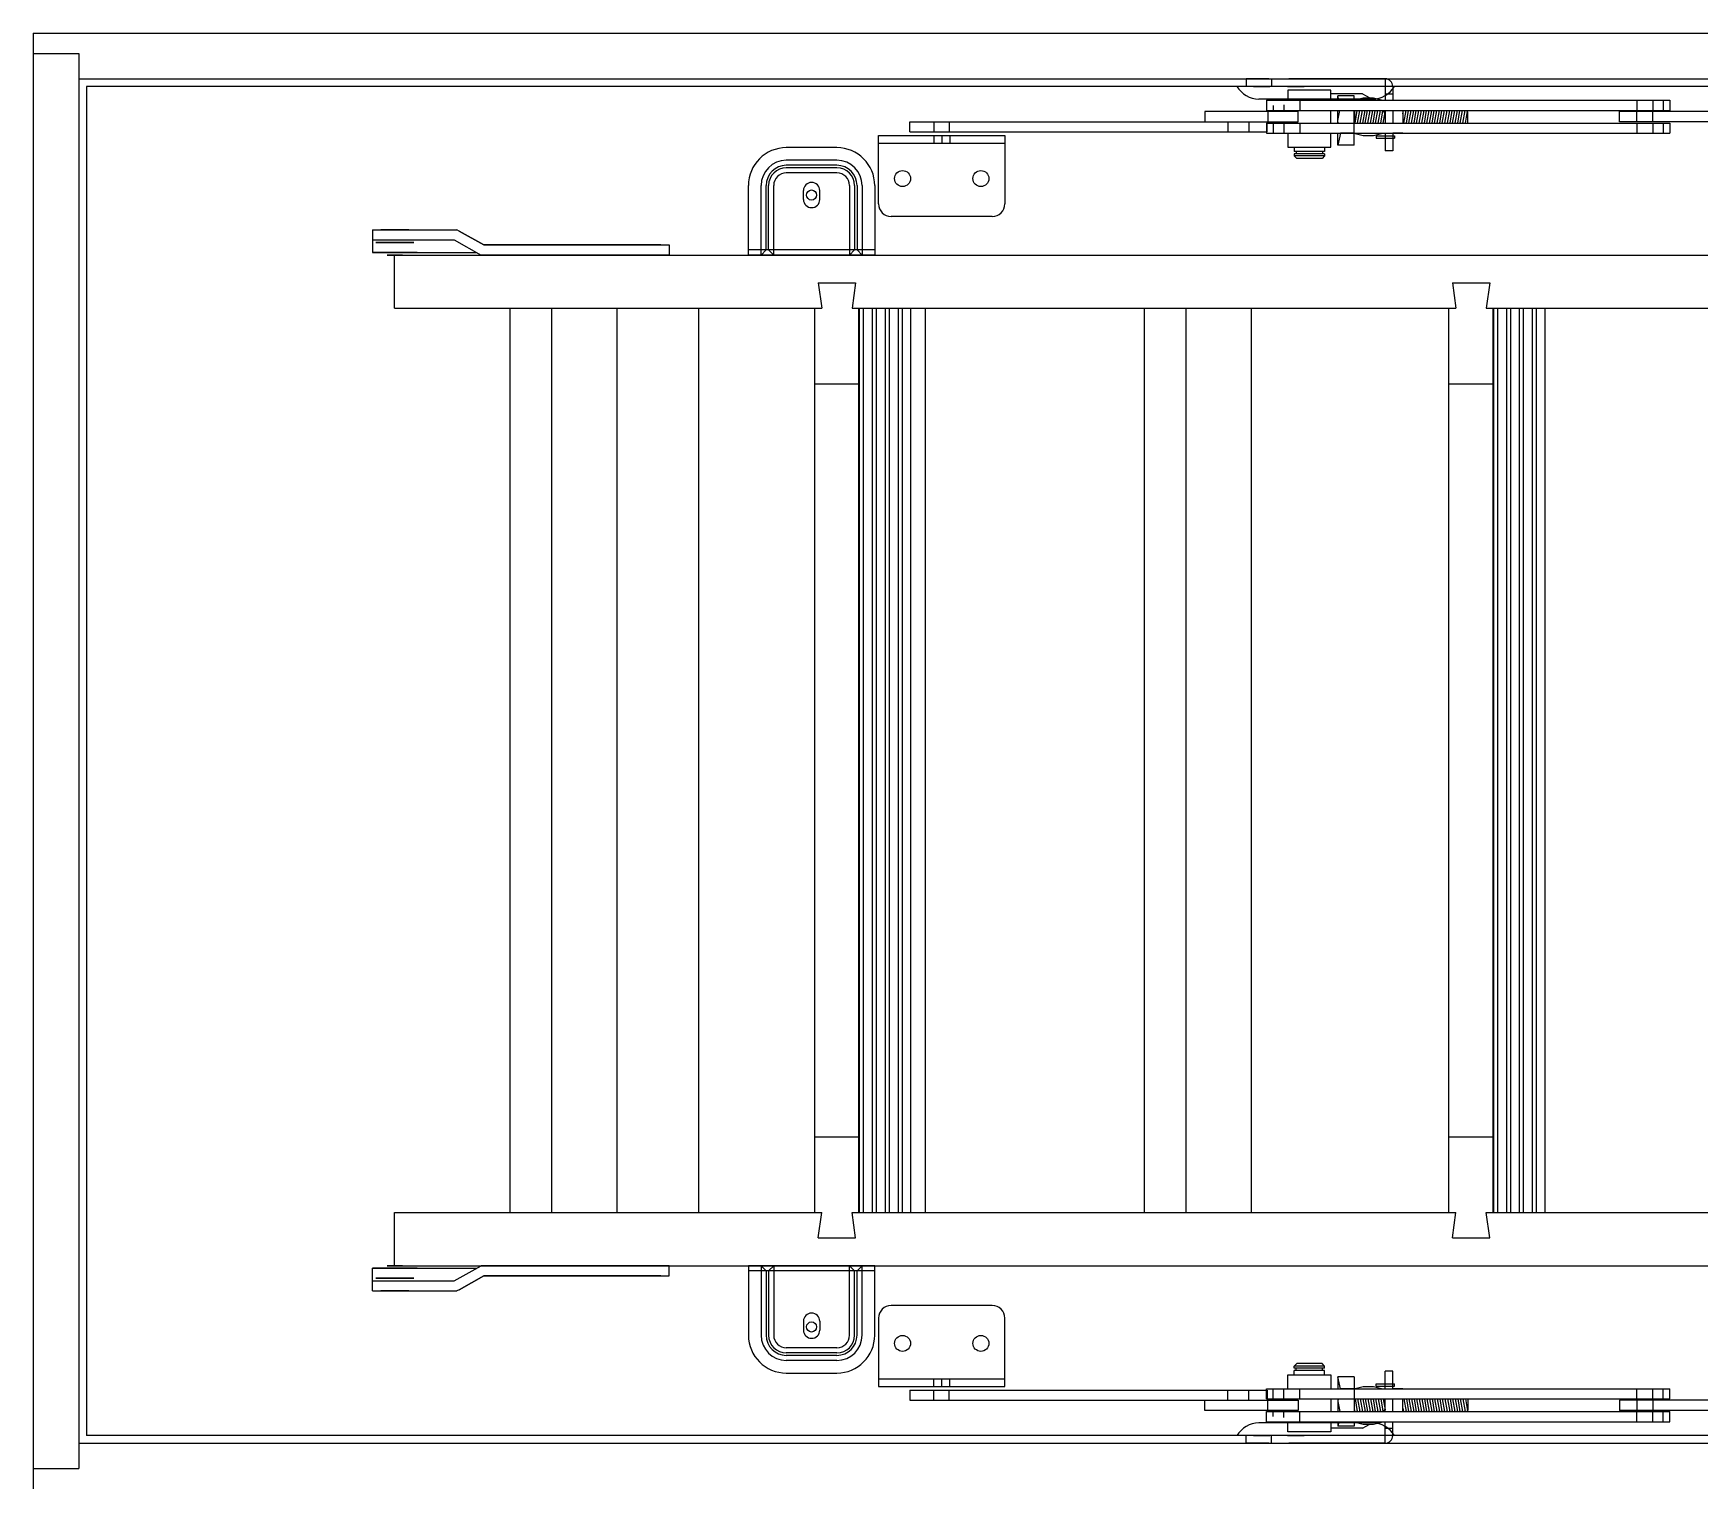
# Model space of a CAD drawing. Extents: x 267 to 3340, y 175 to 3589.
# Drawn here: x 2164 to 2823, y 1842 to 2418 of the extents above; entities that cross this region are included whole.
import ezdxf

# ---------------------------------------------------------------- set-up
doc = ezdxf.new("R2010")
doc.units = 0
doc.header["$LTSCALE"] = 20
doc.header["$MEASUREMENT"] = 0
doc.layers.get('0').update_dxf_attribs({"linetype": 'CONTINUOUS'})

msp = doc.modelspace()

# ---------------------------------------------------------------- linework, layer by layer
at = {"color": 7, "linetype": 'CONTINUOUS', "ltscale": 2}
for p, q in [((2163.72, 2418.29), (3338.72, 2418.29)), ((2163.72, 2418.29), (2163.72, 1842.29)), ((2163.72, 2410.29), (2181.72, 2410.29)), ((2181.72, 2410.29), (2181.72, 1850.29)), ((2181.72, 2400.29), (3320.72, 2400.29)), ((2653.11, 2391.79, -0.08), (2660.11, 2391.79, -0.08)), ((2653.11, 1868.79, -0.08), (2660.11, 1868.79, -0.08)), ((2181.72, 1860.29), (3320.72, 1860.29)), ((2163.72, 1850.29), (2181.72, 1850.29))]:
    msp.add_line(p, q, dxfattribs=at)
at = {"color": 7, "linetype": 'CONTINUOUS'}
for p, q in [((3122.54, 2397.29), (2184.72, 2397.29)), ((2184.72, 2397.29), (2184.72, 1863.29)), ((2652.61, 2400.29), (2643.72, 2400.29)), ((2643.72, 2400.29), (2643.72, 2397.29)), ((2653.11, 2397.29), (2643.72, 2397.29)), ((2646.61, 2397.29), (2653.11, 2397.29)), ((2652.61, 2400.29), (2660.61, 2400.29)), ((2653.72, 2400.29), (2653.72, 2397.29)), ((2698.72, 2397.29), (2660.11, 2397.29)), ((2660.11, 2397.29), (2666.61, 2397.29)), ((2660.22, 2394.29), (2660.11, 2394.29)), ((2660.22, 2395.77), (2660.22, 2391.79)), ((2677.22, 2395.77), (2660.22, 2395.77)), ((2698.72, 2400.29), (2660.61, 2400.29)), ((2677.22, 2391.79), (2677.22, 2395.77)), ((2689.7, 2394.29), (2677.22, 2394.29)), ((2689.7, 2394.29), (2692.7, 2392.79)), ((2698.72, 2400.29), (2698.72, 2391.79)), ((2698.72, 2394.29), (2701.72, 2394.29)), ((2701.72, 2397.29), (2701.72, 2391.79)), ((2627.37, 2387.29), (2627.37, 2383.29)), ((2664.27, 2387.29), (2627.37, 2387.29)), ((2693.72, 2392.29), (2648.72, 2392.29)), ((2651.74, 2391.79, 0.92), (2651.74, 2387.79, 0.92)), ((2651.74, 2391.79, -0.08), (2653.11, 2391.79, -0.08)), ((2651.74, 2387.79, -0.08), (2811.42, 2387.79, -0.08)), ((2652.32, 2387.29), (2652.32, 2383.29)), ((2654.42, 2389.69, 0.14), (2654.42, 2387.79, 0.1)), ((2658.59, 2390.05, 0.11), (2658.59, 2387.79, 0.07)), ((2660.11, 2391.79, -0.08), (2811.42, 2391.79, -0.08)), ((2660.22, 2387.79), (2660.22, 2387.29)), ((2664.27, 2383.29), (2664.27, 2387.29)), ((2664.89, 2391.79, 0.14), (2664.89, 2387.79, 0.07)), ((2677.22, 2382.79), (2677.22, 2387.79)), ((2686.47, 2393.54), (2679.97, 2393.54)), ((2680.34, 2391.79), (2679.97, 2393.54)), ((2679.97, 2391.79), (2679.97, 2393.54)), ((2679.97, 2382.79), (2679.97, 2387.79)), ((2679.97, 2383.79), (2680.77, 2387.79)), ((2686.29, 2391.79, 0.92), (2690.04, 2392.79, -0.08)), ((2686.47, 2391.79), (2686.47, 2393.54)), ((2686.47, 2374.04), (2686.47, 2387.79)), ((2686.47, 2386.67), (2686.67, 2387.79)), ((2686.54, 2387.79, 0.07), (2686.54, 2382.79, -0.01)), ((2686.8, 2382.79), (2687.68, 2387.79)), ((2687.62, 2387.44), (2687.42, 2387.79)), ((2687.82, 2382.79), (2688.7, 2387.79)), ((2688.64, 2387.44), (2688.44, 2387.79)), ((2688.83, 2382.79), (2689.72, 2387.79)), ((2689.65, 2387.44), (2689.45, 2387.79)), ((2689.85, 2382.79), (2690.73, 2387.79)), ((2690.04, 2392.79, -0.08), (2694.04, 2392.79, -0.08)), ((2690.67, 2387.44), (2690.47, 2387.79)), ((2690.86, 2382.79), (2691.75, 2387.79)), ((2691.68, 2387.44), (2691.48, 2387.79)), ((2691.88, 2382.79), (2692.76, 2387.79)), ((2692.7, 2387.44), (2692.5, 2387.79)), ((2692.9, 2382.79), (2693.78, 2387.79)), ((2693.72, 2387.44), (2693.52, 2387.79)), ((2693.91, 2382.79), (2694.79, 2387.79)), ((2694.04, 2392.79, -0.08), (2697.79, 2391.79, 0.92)), ((2694.73, 2387.44), (2694.53, 2387.79)), ((2694.93, 2382.79), (2695.81, 2387.79)), ((2695.75, 2387.44), (2695.55, 2387.79)), ((2695.94, 2382.79), (2696.82, 2387.79)), ((2696.76, 2387.44), (2696.56, 2387.79)), ((2696.96, 2382.79), (2697.82, 2387.67)), ((2697.78, 2387.44), (2697.58, 2387.79)), ((2697.7, 2387.79), (2698.72, 2386.77)), ((2698.72, 2387.79), (2698.72, 2382.79)), ((2701.72, 2387.79), (2701.72, 2382.79)), ((2705.72, 2387.79), (2705.72, 2382.79)), ((2705.72, 2386.43), (2705.96, 2387.79)), ((2705.9, 2387.44), (2705.72, 2387.75)), ((2706.1, 2382.79), (2706.98, 2387.79)), ((2706.92, 2387.44), (2706.72, 2387.79)), ((2707.11, 2382.79), (2707.99, 2387.79)), ((2707.93, 2387.44), (2707.73, 2387.79)), ((2708.13, 2382.79), (2709.01, 2387.79)), ((2708.95, 2387.44), (2708.75, 2387.79)), ((2709.14, 2382.79), (2710.02, 2387.79)), ((2709.96, 2387.44), (2709.76, 2387.79)), ((2710.16, 2382.79), (2711.04, 2387.79)), ((2710.98, 2387.44), (2710.78, 2387.79)), ((2711.17, 2382.79), (2712.05, 2387.79)), ((2711.99, 2387.44), (2711.79, 2387.79)), ((2712.19, 2382.79), (2713.07, 2387.79)), ((2713.01, 2387.44), (2712.81, 2387.79)), ((2713.2, 2382.79), (2714.09, 2387.79)), ((2714.02, 2387.44), (2713.82, 2387.79)), ((2714.22, 2382.79), (2715.1, 2387.79)), ((2715.04, 2387.44), (2714.84, 2387.79)), ((2715.23, 2382.79), (2716.12, 2387.79)), ((2716.06, 2387.44), (2715.85, 2387.79)), ((2716.25, 2382.79), (2717.13, 2387.79)), ((2717.07, 2387.44), (2716.87, 2387.79)), ((2717.27, 2382.79), (2718.15, 2387.79)), ((2718.09, 2387.44), (2717.89, 2387.79)), ((2718.28, 2382.79), (2719.16, 2387.79)), ((2719.1, 2387.44), (2718.9, 2387.79)), ((2719.3, 2382.79), (2720.18, 2387.79)), ((2720.12, 2387.44), (2719.92, 2387.79)), ((2720.31, 2382.79), (2721.19, 2387.79)), ((2721.13, 2387.44), (2720.93, 2387.79)), ((2721.33, 2382.79), (2722.21, 2387.79)), ((2722.15, 2387.44), (2721.95, 2387.79)), ((2722.34, 2382.79), (2723.22, 2387.79)), ((2723.16, 2387.44), (2722.96, 2387.79)), ((2723.36, 2382.79), (2724.24, 2387.79)), ((2724.18, 2387.44), (2723.98, 2387.79)), ((2724.37, 2382.79), (2725.26, 2387.79)), ((2725.19, 2387.44), (2724.99, 2387.79)), ((2725.39, 2382.79), (2726.27, 2387.79)), ((2726.21, 2387.44), (2726.01, 2387.79)), ((2726.4, 2382.79), (2727.29, 2387.79)), ((2727.22, 2387.44), (2727.02, 2387.79)), ((2727.42, 2382.79), (2728.3, 2387.79)), ((2728.24, 2387.44), (2728.04, 2387.79)), ((2728.44, 2382.79), (2729.32, 2387.79)), ((2729.26, 2387.44), (2729.06, 2387.79)), ((2729.45, 2382.79), (2730.33, 2387.79)), ((2730.27, 2387.44), (2730.07, 2387.79)), ((2730.47, 2382.79), (2731.29, 2387.44)), ((2731.47, 2387.12), (2731.09, 2387.79)), ((2791.46, 2383.29, 0.07), (2791.46, 2387.29, 0.07)), ((2926.28, 2387.29, 0.07), (2791.46, 2387.29, 0.07)), ((2798.29, 2391.79, 0.14), (2798.29, 2387.79, 0.07)), ((2798.29, 2383.29, 0.07), (2798.29, 2387.29, 0.07)), ((2804.59, 2391.79, 0.14), (2804.59, 2387.79, 0.07)), ((2804.59, 2383.29, 0.07), (2804.59, 2387.29, 0.07)), ((2808.74, 2391.79, 0.19), (2808.74, 2387.79, 0.1)), ((2811.42, 2391.79, 0.14), (2811.42, 2387.79, 0.07)), ((2510.62, 2379.29), (2510.62, 2383.29)), ((2510.62, 2383.29), (2652.06, 2383.29)), ((2520.07, 2383.29), (2520.07, 2379.29)), ((2526.17, 2383.29), (2526.17, 2379.29)), ((2627.37, 2383.29), (2664.27, 2383.29)), ((2636.41, 2383.29), (2636.41, 2379.29)), ((2644.71, 2383.29), (2644.71, 2379.29)), ((2651.74, 2382.79, 0.92), (2651.74, 2378.79, 0.92)), ((2651.74, 2382.79, -0.08), (2811.42, 2382.79, -0.08)), ((2652.06, 2379.29), (2652.06, 2383.29)), ((2654.42, 2382.79), (2654.42, 2378.79, -0.08)), ((2658.59, 2382.79, -0.01), (2658.59, 2378.79, -0.08)), ((2660.22, 2383.29), (2660.22, 2382.79)), ((2664.89, 2382.79, -0.01), (2664.89, 2378.79, -0.08)), ((2680.17, 2382.79), (2679.97, 2383.79)), ((2697.97, 2382.79), (2698.72, 2387.04)), ((2731.47, 2382.79), (2731.47, 2387.12)), ((2926.28, 2383.29, 0.07), (2791.46, 2383.29, 0.07)), ((2798.29, 2382.79, -0.01), (2798.29, 2378.79, -0.08)), ((2804.59, 2382.79, -0.01), (2804.59, 2378.79, -0.08)), ((2808.74, 2382.79, 0), (2808.74, 2378.79, -0.08)), ((2811.42, 2382.79, -0.01), (2811.42, 2378.79, -0.08)), ((2498.22, 2350.79), (2498.22, 2377.79)), ((2498.22, 2377.79), (2548.22, 2377.79)), ((2498.22, 2374.79), (2548.22, 2374.79)), ((2510.62, 2379.29), (2652.06, 2379.29)), ((2520.07, 2377.79), (2520.07, 2374.79)), ((2523.22, 2377.79), (2523.22, 2374.79)), ((2526.37, 2377.79), (2526.37, 2374.79)), ((2548.22, 2377.79), (2548.22, 2350.79)), ((2651.74, 2378.79, -0.08), (2811.42, 2378.79, -0.08)), ((2660.22, 2378.79), (2660.22, 2373.27)), ((2677.22, 2373.27), (2677.22, 2378.79)), ((2680.97, 2378.79), (2679.97, 2374.04)), ((2679.97, 2374.04), (2679.97, 2378.79)), ((2686.47, 2374.04), (2679.97, 2374.04)), ((2686.47, 2378.79), (2680.97, 2378.79)), ((2686.29, 2378.79, 0.92), (2690.04, 2377.79, -0.08)), ((2690.04, 2377.79, -0.08), (2694.04, 2377.79, -0.08)), ((2694.04, 2377.79, -0.08), (2697.79, 2378.79, 0.92)), ((2695.18, 2377.75), (2695.18, 2376.75)), ((2695.18, 2377.75), (2702.38, 2377.75)), ((2695.18, 2376.75), (2702.38, 2376.75)), ((2698.72, 2378.79), (2698.72, 2371.79)), ((2701.72, 2378.79), (2701.72, 2371.79)), ((2705.72, 2378.79), (2701.72, 2378.79)), ((2702.38, 2377.75), (2702.38, 2376.75)), ((2481.72, 2373.04), (2461.72, 2373.04)), ((2481.72, 2368.04), (2461.72, 2368.04)), ((2660.22, 2373.27), (2677.22, 2373.27)), ((2662.72, 2373.27), (2662.72, 2371.54)), ((2674.72, 2371.54), (2662.72, 2371.54)), ((2674.72, 2370.54), (2662.72, 2370.54)), ((2662.72, 2370.54), (2662.72, 2369.79)), ((2674.72, 2369.79), (2662.72, 2369.79)), ((2662.72, 2369.79), (2663.72, 2368.79)), ((2663.47, 2371.54), (2663.47, 2370.54)), ((2673.72, 2368.79), (2663.72, 2368.79)), ((2674.72, 2369.79), (2673.72, 2368.79)), ((2673.97, 2371.54), (2673.97, 2370.54)), ((2674.72, 2373.27), (2674.72, 2371.54)), ((2674.72, 2370.54), (2674.72, 2369.79)), ((2701.72, 2371.79), (2698.72, 2371.79)), ((2481.72, 2366.04), (2461.72, 2366.04)), ((2481.72, 2365.04), (2461.72, 2365.04)), ((2481.72, 2363.04), (2461.72, 2363.04)), ((2446.72, 2330.54), (2446.72, 2358.04)), ((2451.72, 2330.54), (2451.72, 2358.04)), ((2453.72, 2332.54), (2453.72, 2358.04)), ((2454.72, 2332.54), (2454.72, 2358.04)), ((2456.72, 2330.54), (2456.72, 2358.04)), ((2468.47, 2352.54), (2468.47, 2356.04)), ((2474.97, 2352.54), (2474.97, 2356.04)), ((2486.72, 2358.04), (2486.72, 2330.54)), ((2488.72, 2358.04), (2488.72, 2332.54)), ((2489.72, 2358.04), (2489.72, 2332.54)), ((2491.72, 2358.04), (2491.72, 2330.54)), ((2496.72, 2358.04), (2496.72, 2330.54)), ((2543.22, 2345.79), (2503.22, 2345.79)), ((2297.89, 2340.54, 12.5), (2297.89, 2331.54, 12.5)), ((2297.89, 2340.54), (2330.29, 2340.54)), ((2297.89, 2336.54), (2330.29, 2336.54)), ((2301.23, 2340.54, 25), (2331.33, 2340.54, 25)), ((2301.23, 2336.54, 25), (2330.29, 2336.54, 25)), ((2330.29, 2340.54), (2331.33, 2340.54)), ((2330.29, 2336.54), (2340.99, 2330.54)), ((2332.24, 2340.03, 25), (2331.33, 2340.54, 25)), ((2332.24, 2340.03), (2331.33, 2340.54)), ((2331.33, 2340.54), (2331.33, 2340.54, 25)), ((2332.24, 2340.03, 25), (2342.03, 2334.54, 25)), ((2342.03, 2334.54), (2332.24, 2340.03)), ((2412.02, 2334.54, 25), (2342.03, 2334.54, 25)), ((2342.03, 2334.54), (2415.37, 2334.54)), ((2342.03, 2334.54, 25), (2342.03, 2334.54)), ((2415.37, 2334.54, 12.5), (2415.37, 2330.54)), ((2415.37, 2334.54, 12.5), (2415.37, 2334.54)), ((2306.72, 2309.54), (2306.72, 2330.54)), ((2306.72, 2309.54), (2306.72, 2330.54)), ((2306.72, 2330.54), (3310.72, 2330.54)), ((2415.37, 2330.54, 37.5), (2340.99, 2330.54, 25)), ((2340.99, 2330.54), (2415.37, 2330.54, 12.5)), ((2496.72, 2332.54), (2446.72, 2332.54)), ((2496.72, 2330.54), (2446.72, 2330.54)), ((2453.72, 2332.54), (2451.72, 2330.54)), ((2456.72, 2330.54), (2454.72, 2332.54)), ((2488.72, 2332.54), (2486.72, 2330.54)), ((2491.72, 2330.54), (2489.72, 2332.54)), ((2474.37, 2319.54), (2475.71, 2309.54)), ((2474.37, 2319.54), (2489.07, 2319.54)), ((2489.07, 2319.54), (2487.74, 2309.54)), ((2725.37, 2319.54), (2726.71, 2309.54)), ((2725.37, 2319.54), (2740.07, 2319.54)), ((2740.07, 2319.54), (2738.74, 2309.54)), ((2306.72, 2309.54), (2475.71, 2309.54)), ((2352.31, 2309.54), (2352.31, 2149.38)), ((2368.76, 2309.54), (2368.76, 2149.38)), ((2394.65, 2309.54), (2394.65, 2149.38)), ((2426.97, 2309.54), (2426.97, 1951.54)), ((2472.97, 2149.38), (2472.97, 2309.54)), ((2487.74, 2309.54), (2726.71, 2309.54)), ((2490.47, 2149.38), (2490.47, 2309.54)), ((2490.67, 2149.38), (2490.67, 2309.54)), ((2492.26, 2149.38), (2492.26, 2309.54)), ((2495.8, 2149.38), (2495.8, 2309.54)), ((2497.39, 2149.38), (2497.39, 2309.54)), ((2500.93, 2149.38), (2500.93, 2309.54)), ((2502.52, 2149.38), (2502.52, 2309.54)), ((2506.06, 2149.38), (2506.06, 2309.54)), ((2507.65, 2149.38), (2507.65, 2309.54)), ((2511.03, 2149.38), (2511.03, 2309.54)), ((2516.72, 2309.54), (2516.72, 2149.38)), ((2603.31, 2309.54), (2603.31, 2149.38)), ((2619.76, 2309.54), (2619.76, 2149.38)), ((2645.65, 2309.54), (2645.65, 2149.38)), ((2723.97, 2149.38), (2723.97, 2309.54)), ((2738.74, 2309.54), (2977.71, 2309.54)), ((2741.47, 2149.38), (2741.47, 2309.54)), ((2741.67, 2149.38), (2741.67, 2309.54)), ((2743.26, 2149.38), (2743.26, 2309.54)), ((2746.8, 2149.38), (2746.8, 2309.54)), ((2748.39, 2149.38), (2748.39, 2309.54)), ((2751.93, 2149.38), (2751.93, 2309.54)), ((2753.52, 2149.38), (2753.52, 2309.54)), ((2757.06, 2149.38), (2757.06, 2309.54)), ((2758.65, 2149.38), (2758.65, 2309.54)), ((2762.03, 2149.38), (2762.03, 2309.54)), ((2472.97, 2279.54), (2490.47, 2279.54)), ((2723.97, 2279.54), (2741.47, 2279.54)), ((2352.31, 2149.38), (2352.31, 1951.54)), ((2368.76, 2149.38), (2368.76, 1951.54)), ((2394.65, 2149.38), (2394.65, 1951.54)), ((2472.97, 1951.54), (2472.97, 2149.38)), ((2490.47, 1951.54), (2490.47, 2149.38)), ((2490.67, 1951.54), (2490.67, 2149.38)), ((2492.26, 1951.54), (2492.26, 2149.38)), ((2495.8, 1951.54), (2495.8, 2149.38)), ((2497.39, 1951.54), (2497.39, 2149.38)), ((2500.93, 1951.54), (2500.93, 2149.38)), ((2502.52, 1951.54), (2502.52, 2149.38)), ((2506.06, 1951.54), (2506.06, 2149.38)), ((2507.65, 1951.54), (2507.65, 2149.38)), ((2511.03, 1951.54), (2511.03, 2149.38)), ((2516.72, 2149.38), (2516.72, 1951.54)), ((2603.31, 2149.38), (2603.31, 1951.54)), ((2619.76, 2149.38), (2619.76, 1951.54)), ((2645.65, 2149.38), (2645.65, 1951.54)), ((2723.97, 1951.54), (2723.97, 2149.38)), ((2741.47, 1951.54), (2741.47, 2149.38)), ((2741.67, 1951.54), (2741.67, 2149.38)), ((2743.26, 1951.54), (2743.26, 2149.38)), ((2746.8, 1951.54), (2746.8, 2149.38)), ((2748.39, 1951.54), (2748.39, 2149.38)), ((2751.93, 1951.54), (2751.93, 2149.38)), ((2753.52, 1951.54), (2753.52, 2149.38)), ((2757.06, 1951.54), (2757.06, 2149.38)), ((2758.65, 1951.54), (2758.65, 2149.38)), ((2762.03, 1951.54), (2762.03, 2149.38)), ((2472.97, 1981.54), (2490.47, 1981.54)), ((2723.97, 1981.54), (2741.47, 1981.54)), ((2306.72, 1951.54), (2475.71, 1951.54)), ((2306.72, 1930.54), (2306.72, 1951.54)), ((2306.72, 1930.54), (2306.72, 1951.54)), ((2474.37, 1941.54), (2475.71, 1951.54)), ((2489.07, 1941.54), (2487.74, 1951.54)), ((2487.74, 1951.54), (2726.71, 1951.54)), ((2725.37, 1941.54), (2726.71, 1951.54)), ((2740.07, 1941.54), (2738.74, 1951.54)), ((2738.74, 1951.54), (2977.71, 1951.54)), ((2474.37, 1941.54), (2489.07, 1941.54)), ((2725.37, 1941.54), (2740.07, 1941.54)), ((2297.89, 1920.54, 12.5), (2297.89, 1929.54, 12.5)), ((2306.72, 1930.54), (3310.72, 1930.54)), ((2330.29, 1924.54), (2340.99, 1930.54)), ((2332.24, 1921.05, 25), (2342.03, 1926.54, 25)), ((2342.03, 1926.54), (2332.24, 1921.05)), ((2415.37, 1930.54, 37.5), (2340.99, 1930.54, 25)), ((2340.99, 1930.54), (2415.37, 1930.54, 12.5)), ((2412.02, 1926.54, 25), (2342.03, 1926.54, 25)), ((2342.03, 1926.54), (2415.37, 1926.54)), ((2342.03, 1926.54, 25), (2342.03, 1926.54)), ((2415.37, 1926.54, 12.5), (2415.37, 1930.54)), ((2415.37, 1926.54, 12.5), (2415.37, 1926.54)), ((2446.72, 1930.54), (2446.72, 1903.04)), ((2496.72, 1930.54), (2446.72, 1930.54)), ((2496.72, 1928.54), (2446.72, 1928.54)), ((2451.72, 1930.54), (2451.72, 1903.04)), ((2453.72, 1928.54), (2451.72, 1930.54)), ((2453.72, 1928.54), (2453.72, 1903.04)), ((2456.72, 1930.54), (2454.72, 1928.54)), ((2454.72, 1928.54), (2454.72, 1903.04)), ((2456.72, 1930.54), (2456.72, 1903.04)), ((2486.72, 1903.04), (2486.72, 1930.54)), ((2488.72, 1928.54), (2486.72, 1930.54)), ((2488.72, 1903.04), (2488.72, 1928.54)), ((2491.72, 1930.54), (2489.72, 1928.54)), ((2489.72, 1903.04), (2489.72, 1928.54)), ((2491.72, 1903.04), (2491.72, 1930.54)), ((2496.72, 1903.04), (2496.72, 1930.54)), ((2297.89, 1924.54), (2330.29, 1924.54)), ((2297.89, 1920.54), (2330.29, 1920.54)), ((2301.23, 1924.54, 25), (2330.29, 1924.54, 25)), ((2301.23, 1920.54, 25), (2331.33, 1920.54, 25)), ((2330.29, 1920.54), (2331.33, 1920.54)), ((2332.24, 1921.05, 25), (2331.33, 1920.54, 25)), ((2332.24, 1921.05), (2331.33, 1920.54)), ((2331.33, 1920.54), (2331.33, 1920.54, 25)), ((2543.22, 1914.79), (2503.22, 1914.79)), ((2468.47, 1908.54), (2468.47, 1905.04)), ((2474.97, 1908.54), (2474.97, 1905.04)), ((2498.22, 1909.79), (2498.22, 1882.79)), ((2548.22, 1882.79), (2548.22, 1909.79)), ((2481.72, 1898.04), (2461.72, 1898.04)), ((2481.72, 1896.04), (2461.72, 1896.04)), ((2481.72, 1895.04), (2461.72, 1895.04)), ((2481.72, 1893.04), (2461.72, 1893.04)), ((2461.72, 1888.04), (2481.72, 1888.04)), ((2660.22, 1881.79), (2660.22, 1887.3)), ((2660.22, 1887.3), (2677.22, 1887.3)), ((2662.72, 1890.79), (2663.72, 1891.79)), ((2674.72, 1890.79), (2662.72, 1890.79)), ((2662.72, 1890.04), (2662.72, 1890.79)), ((2674.72, 1890.04), (2662.72, 1890.04)), ((2662.72, 1887.3), (2662.72, 1889.04)), ((2674.72, 1889.04), (2662.72, 1889.04)), ((2663.47, 1889.04), (2663.47, 1890.04)), ((2673.72, 1891.79), (2663.72, 1891.79)), ((2674.72, 1890.79), (2673.72, 1891.79)), ((2673.97, 1889.04), (2673.97, 1890.04)), ((2674.72, 1890.04), (2674.72, 1890.79)), ((2674.72, 1887.3), (2674.72, 1889.04)), ((2677.22, 1887.3), (2677.22, 1881.79)), ((2686.47, 1886.54), (2679.97, 1886.54)), ((2680.97, 1881.79), (2679.97, 1886.54)), ((2679.97, 1886.54), (2679.97, 1881.79)), ((2686.47, 1886.54), (2686.47, 1872.79)), ((2698.72, 1881.79), (2698.72, 1888.79)), ((2701.72, 1888.79), (2698.72, 1888.79)), ((2701.72, 1881.79), (2701.72, 1888.79)), ((2498.22, 1885.79), (2548.22, 1885.79)), ((2498.22, 1882.79), (2548.22, 1882.79)), ((2510.62, 1881.29), (2510.62, 1877.29)), ((2510.62, 1881.29), (2652.06, 1881.29)), ((2520.07, 1882.79), (2520.07, 1885.79)), ((2520.07, 1877.29), (2520.07, 1881.29)), ((2523.22, 1882.79), (2523.22, 1885.79)), ((2526.17, 1877.29), (2526.17, 1881.29)), ((2526.37, 1882.79), (2526.37, 1885.79)), ((2636.41, 1877.29), (2636.41, 1881.29)), ((2644.71, 1877.29), (2644.71, 1881.29)), ((2651.74, 1877.79, 0.92), (2651.74, 1881.79, 0.92)), ((2651.74, 1881.79, -0.08), (2811.42, 1881.79, -0.08)), ((2652.06, 1881.29), (2652.06, 1877.29)), ((2654.42, 1877.79), (2654.42, 1881.79, -0.08)), ((2658.59, 1877.79, -0.01), (2658.59, 1881.79, -0.08)), ((2664.89, 1877.79, -0.01), (2664.89, 1881.79, -0.08)), ((2686.47, 1881.79), (2680.97, 1881.79)), ((2686.29, 1881.79, 0.92), (2690.04, 1882.79, -0.08)), ((2690.04, 1882.79, -0.08), (2694.04, 1882.79, -0.08)), ((2694.04, 1882.79, -0.08), (2697.79, 1881.79, 0.92)), ((2695.18, 1882.83), (2695.18, 1883.83)), ((2695.18, 1883.83), (2702.38, 1883.83)), ((2695.18, 1882.83), (2702.38, 1882.83)), ((2705.72, 1881.79), (2701.72, 1881.79)), ((2702.38, 1882.83), (2702.38, 1883.83)), ((2798.29, 1877.79, -0.01), (2798.29, 1881.79, -0.08)), ((2804.59, 1877.79, -0.01), (2804.59, 1881.79, -0.08)), ((2808.74, 1877.79, 0), (2808.74, 1881.79, -0.08)), ((2811.42, 1877.79, -0.01), (2811.42, 1881.79, -0.08)), ((2510.62, 1877.29), (2652.06, 1877.29)), ((2627.37, 1873.29), (2627.37, 1877.29)), ((2627.37, 1877.29), (2664.27, 1877.29)), ((2664.27, 1873.29), (2627.37, 1873.29)), ((2651.74, 1877.79, -0.08), (2811.42, 1877.79, -0.08)), ((2652.32, 1873.29), (2652.32, 1877.29)), ((2660.22, 1877.29), (2660.22, 1877.79)), ((2660.22, 1872.79), (2660.22, 1873.29)), ((2664.27, 1877.29), (2664.27, 1873.29)), ((2677.22, 1877.79), (2677.22, 1872.79)), ((2679.97, 1877.79), (2679.97, 1872.79)), ((2680.17, 1877.79), (2679.97, 1876.79)), ((2679.97, 1876.79), (2680.77, 1872.79)), ((2686.47, 1873.9), (2686.67, 1872.79)), ((2686.54, 1872.79, 0.07), (2686.54, 1877.79, -0.01)), ((2686.8, 1877.79), (2687.68, 1872.79)), ((2687.62, 1873.13), (2687.42, 1872.79)), ((2687.82, 1877.79), (2688.7, 1872.79)), ((2688.64, 1873.13), (2688.44, 1872.79)), ((2688.83, 1877.79), (2689.72, 1872.79)), ((2689.65, 1873.13), (2689.45, 1872.79)), ((2689.85, 1877.79), (2690.73, 1872.79)), ((2690.67, 1873.13), (2690.47, 1872.79)), ((2690.86, 1877.79), (2691.75, 1872.79)), ((2691.68, 1873.13), (2691.48, 1872.79)), ((2691.88, 1877.79), (2692.76, 1872.79)), ((2692.7, 1873.13), (2692.5, 1872.79)), ((2692.9, 1877.79), (2693.78, 1872.79)), ((2693.72, 1873.13), (2693.52, 1872.79)), ((2693.91, 1877.79), (2694.79, 1872.79)), ((2694.73, 1873.13), (2694.53, 1872.79)), ((2694.93, 1877.79), (2695.81, 1872.79)), ((2695.75, 1873.13), (2695.55, 1872.79)), ((2695.94, 1877.79), (2696.82, 1872.79)), ((2696.76, 1873.13), (2696.56, 1872.79)), ((2696.96, 1877.79), (2697.82, 1872.9)), ((2697.78, 1873.13), (2697.58, 1872.79)), ((2697.7, 1872.79), (2698.72, 1873.81)), ((2697.97, 1877.79), (2698.72, 1873.53)), ((2698.72, 1872.79), (2698.72, 1877.79)), ((2701.72, 1872.79), (2701.72, 1877.79)), ((2705.72, 1872.79), (2705.72, 1877.79)), ((2705.72, 1874.14), (2705.96, 1872.79)), ((2705.9, 1873.13), (2705.72, 1872.83)), ((2706.1, 1877.79), (2706.98, 1872.79)), ((2706.92, 1873.13), (2706.72, 1872.79)), ((2707.11, 1877.79), (2707.99, 1872.79)), ((2707.93, 1873.13), (2707.73, 1872.79)), ((2708.13, 1877.79), (2709.01, 1872.79)), ((2708.95, 1873.13), (2708.75, 1872.79)), ((2709.14, 1877.79), (2710.02, 1872.79)), ((2709.96, 1873.13), (2709.76, 1872.79)), ((2710.16, 1877.79), (2711.04, 1872.79)), ((2710.98, 1873.13), (2710.78, 1872.79)), ((2711.17, 1877.79), (2712.05, 1872.79)), ((2711.99, 1873.13), (2711.79, 1872.79)), ((2712.19, 1877.79), (2713.07, 1872.79)), ((2713.01, 1873.13), (2712.81, 1872.79)), ((2713.2, 1877.79), (2714.09, 1872.79)), ((2714.02, 1873.13), (2713.82, 1872.79)), ((2714.22, 1877.79), (2715.1, 1872.79)), ((2715.04, 1873.13), (2714.84, 1872.79)), ((2715.23, 1877.79), (2716.12, 1872.79)), ((2716.06, 1873.13), (2715.85, 1872.79)), ((2716.25, 1877.79), (2717.13, 1872.79)), ((2717.07, 1873.13), (2716.87, 1872.79)), ((2717.27, 1877.79), (2718.15, 1872.79)), ((2718.09, 1873.13), (2717.89, 1872.79)), ((2718.28, 1877.79), (2719.16, 1872.79)), ((2719.1, 1873.13), (2718.9, 1872.79)), ((2719.3, 1877.79), (2720.18, 1872.79)), ((2720.12, 1873.13), (2719.92, 1872.79)), ((2720.31, 1877.79), (2721.19, 1872.79)), ((2721.13, 1873.13), (2720.93, 1872.79)), ((2721.33, 1877.79), (2722.21, 1872.79)), ((2722.15, 1873.13), (2721.95, 1872.79)), ((2722.34, 1877.79), (2723.22, 1872.79)), ((2723.16, 1873.13), (2722.96, 1872.79)), ((2723.36, 1877.79), (2724.24, 1872.79)), ((2724.18, 1873.13), (2723.98, 1872.79)), ((2724.37, 1877.79), (2725.26, 1872.79)), ((2725.19, 1873.13), (2724.99, 1872.79)), ((2725.39, 1877.79), (2726.27, 1872.79)), ((2726.21, 1873.13), (2726.01, 1872.79)), ((2726.4, 1877.79), (2727.29, 1872.79)), ((2727.22, 1873.13), (2727.02, 1872.79)), ((2727.42, 1877.79), (2728.3, 1872.79)), ((2728.24, 1873.13), (2728.04, 1872.79)), ((2728.44, 1877.79), (2729.32, 1872.79)), ((2729.26, 1873.13), (2729.06, 1872.79)), ((2729.45, 1877.79), (2730.33, 1872.79)), ((2730.27, 1873.13), (2730.07, 1872.79)), ((2730.47, 1877.79), (2731.29, 1873.13)), ((2731.47, 1873.46), (2731.09, 1872.79)), ((2731.47, 1877.79), (2731.47, 1873.46)), ((2791.46, 1877.29, 0.07), (2791.46, 1873.29, 0.07)), ((2926.28, 1877.29, 0.07), (2791.46, 1877.29, 0.07)), ((2926.28, 1873.29, 0.07), (2791.46, 1873.29, 0.07)), ((2798.29, 1877.29, 0.07), (2798.29, 1873.29, 0.07)), ((2804.59, 1877.29, 0.07), (2804.59, 1873.29, 0.07)), ((2693.72, 1868.29), (2648.72, 1868.29)), ((2651.74, 1868.79, 0.92), (2651.74, 1872.79, 0.92)), ((2651.74, 1872.79, -0.08), (2811.42, 1872.79, -0.08)), ((2651.74, 1868.79, -0.08), (2653.11, 1868.79, -0.08)), ((2654.42, 1870.88, 0.14), (2654.42, 1872.79, 0.1)), ((2658.59, 1870.52, 0.11), (2658.59, 1872.79, 0.07)), ((2660.11, 1868.79, -0.08), (2811.42, 1868.79, -0.08)), ((2660.22, 1866.29), (2660.11, 1866.29)), ((2660.22, 1864.8), (2660.22, 1868.79)), ((2664.89, 1868.79, 0.14), (2664.89, 1872.79, 0.07)), ((2677.22, 1868.79), (2677.22, 1864.8)), ((2689.7, 1866.29), (2677.22, 1866.29)), ((2680.34, 1868.79), (2679.97, 1867.04)), ((2679.97, 1868.79), (2679.97, 1867.04)), ((2686.47, 1867.04), (2679.97, 1867.04)), ((2686.29, 1868.79, 0.92), (2690.04, 1867.79, -0.08)), ((2686.47, 1868.79), (2686.47, 1867.04)), ((2689.7, 1866.29), (2692.7, 1867.79)), ((2690.04, 1867.79, -0.08), (2694.04, 1867.79, -0.08)), ((2694.04, 1867.79, -0.08), (2697.79, 1868.79, 0.92)), ((2698.72, 1860.29), (2698.72, 1868.79)), ((2698.72, 1866.29), (2701.72, 1866.29)), ((2701.72, 1863.29), (2701.72, 1868.79)), ((2798.29, 1868.79, 0.14), (2798.29, 1872.79, 0.07)), ((2804.59, 1868.79, 0.14), (2804.59, 1872.79, 0.07)), ((2808.74, 1868.79, 0.19), (2808.74, 1872.79, 0.1)), ((2811.42, 1868.79, 0.14), (2811.42, 1872.79, 0.07)), ((3122.54, 1863.29), (2184.72, 1863.29)), ((2653.11, 1863.29), (2643.72, 1863.29)), ((2643.72, 1860.29), (2643.72, 1863.29)), ((2652.61, 1860.29), (2643.72, 1860.29)), ((2646.61, 1863.29), (2653.11, 1863.29)), ((2652.61, 1860.29), (2660.61, 1860.29)), ((2653.72, 1860.29), (2653.72, 1863.29)), ((2698.72, 1863.29), (2660.11, 1863.29)), ((2660.11, 1863.29), (2666.61, 1863.29)), ((2677.22, 1864.8), (2660.22, 1864.8)), ((2698.72, 1860.29), (2660.61, 1860.29))]:
    msp.add_line(p, q, dxfattribs=at)
at = {"color": 7, "linetype": 'CONTINUOUS', "extrusion": (1.22461e-16, 1, 0)}
for p, q in [((2297.89, 2331.54, 37.5), (2339.2, 2331.54, 37.5)), ((2315.69, 2331.54, 12.5), (2297.89, 2331.54, 12.5))]:
    msp.add_line(p, q, dxfattribs=at)
at = {"color": 7, "linetype": 'CONTINUOUS', "extrusion": (-1.22461e-16, -1, 0)}
for p, q in [((2297.89, 1929.54, 37.5), (2339.2, 1929.54, 37.5)), ((2315.69, 1929.54, 12.5), (2297.89, 1929.54, 12.5))]:
    msp.add_line(p, q, dxfattribs=at)
at = {"color": 7, "linetype": 'CONTINUOUS'}
for centre, radius in [((2507.72, 2360.79), 3.15), ((2538.72, 2360.79), 3.15), ((2471.72, 2354.29), 2), ((2471.72, 1906.29), 2), ((2507.72, 1899.79), 3.15), ((2538.72, 1899.79), 3.15)]:
    msp.add_circle(centre, radius, dxfattribs=at)
at = {"color": 7, "linetype": 'CONTINUOUS', "extrusion": (1.22461e-16, 1, 0)}
for centre, radius in [((-2306.79, 12.5, 2335.54), 7.55), ((-2306.79, 12.5, 2335.54), 3.25), ((-2306.79, 12.5, 2330.54), 3), ((-2306.79, 12.5, 1920.54), 5.5)]:
    msp.add_circle(centre, radius, dxfattribs=at)
at = {"color": 7, "linetype": 'CONTINUOUS', "extrusion": (-1.22461e-16, -1, 0)}
for centre, radius in [((2306.79, 12.5, -2340.54), 5.5), ((2306.79, 12.5, -1930.54), 3), ((2306.79, 12.5, -1925.54), 7.55), ((2306.79, 12.5, -1925.54), 3.25)]:
    msp.add_circle(centre, radius, dxfattribs=at)
at = {"color": 7, "linetype": 'CONTINUOUS'}
for centre, radius, start, end in [((2648.72, 2402.29), 10, 210, 270), ((2693.72, 2402.29), 10, 270, 330), ((2698.72, 2397.29), 3, 0, 90), ((2461.72, 2358.04), 15, 90, 180), ((2461.72, 2358.04), 10, 90, 180), ((2481.72, 2358.04), 15, 0, 90), ((2481.72, 2358.04), 10, 0, 90), ((2461.72, 2358.04), 8, 90, 180), ((2461.72, 2358.04), 7, 90, 180), ((2461.72, 2358.04), 5, 90, 180), ((2481.72, 2358.04), 8, 0, 90), ((2481.72, 2358.04), 7, 0, 90), ((2481.72, 2358.04), 5, 0, 90), ((2471.72, 2356.04), 3.25, 0, 180), ((2471.72, 2352.54), 3.25, 180, 0), ((2503.22, 2350.79), 5, 180, 270), ((2543.22, 2350.79), 5, 270, 0), ((2503.22, 1909.79), 5, 90, 180), ((2543.22, 1909.79), 5, 0, 90), ((2471.72, 1908.54), 3.25, 0, 180), ((2461.72, 1903.04), 15, 180, 270), ((2461.72, 1903.04), 10, 180, 270), ((2461.72, 1903.04), 8, 180, 270), ((2461.72, 1903.04), 7, 180, 270), ((2461.72, 1903.04), 5, 180, 270), ((2471.72, 1905.04), 3.25, 180, 0), ((2481.72, 1903.04), 15, 270, 0), ((2481.72, 1903.04), 10, 270, 0), ((2481.72, 1903.04), 5, 270, 0), ((2481.72, 1903.04), 8, 270, 0), ((2481.72, 1903.04), 7, 270, 0), ((2648.72, 1858.29), 10, 90, 150), ((2693.72, 1858.29), 10, 30, 90), ((2698.72, 1863.29), 3, 270, 0)]:
    msp.add_arc(centre, radius, start, end, dxfattribs=at)

doc.saveas('drawing.dxf')
